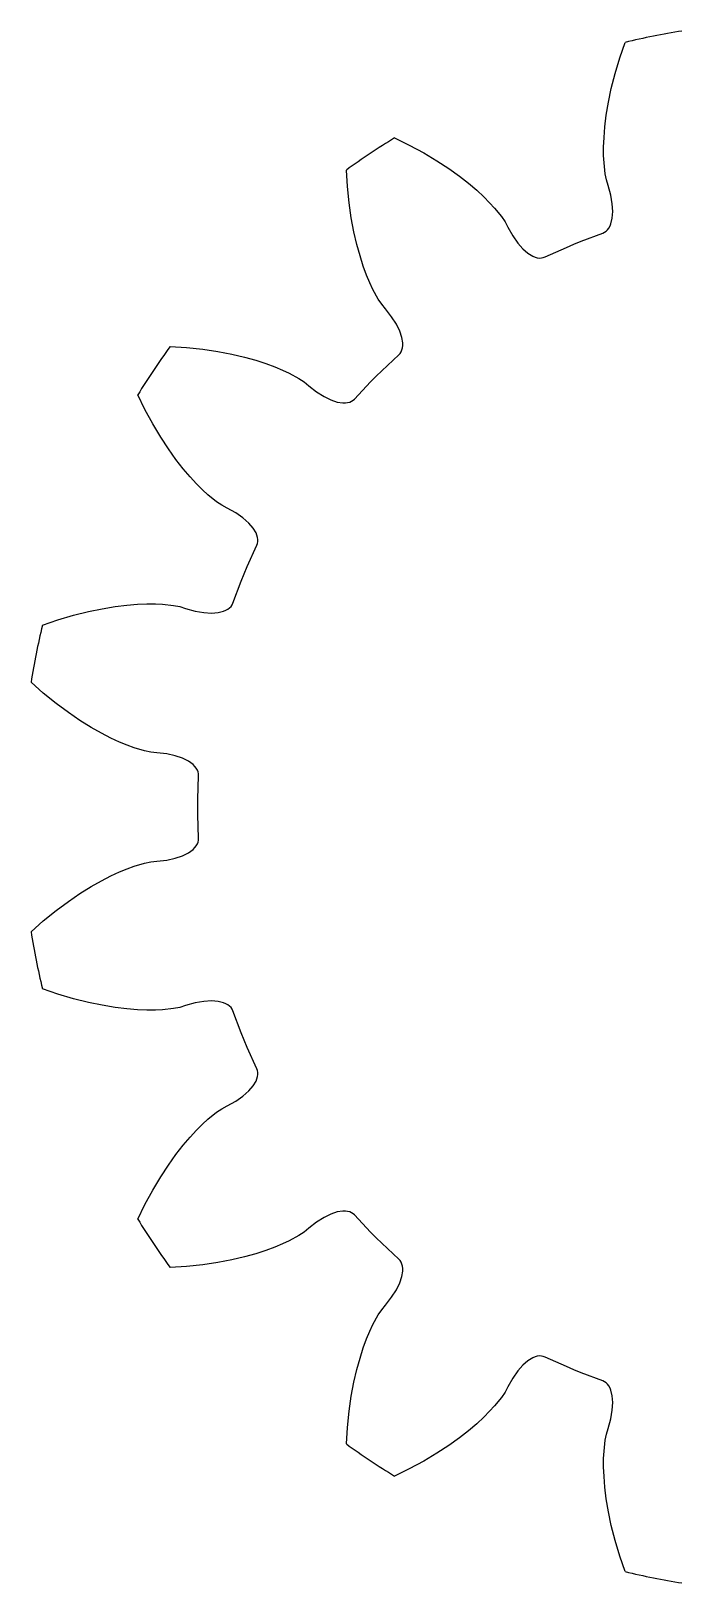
# Model space of a CAD drawing. Extents: x 14.2 to 49.8, y -17.8 to 17.8.
# Drawn here: x 14.23 to 29.14, y -17.77 to 17.77 of the extents above; entities that cross this region are included whole.
import ezdxf

# ---------------------------------------------------------------- set-up
doc = ezdxf.new("R2010")
doc.units = 0

msp = doc.modelspace()

# ---------------------------------------------------------------- linework, layer by layer
at = {"layer": 'layer0'}
for p, q in [((27.717, 17.158), (27.838, 17.512)), ((27.609, 16.796), (27.717, 17.158)), ((27.523, 16.456), (27.609, 16.796)), ((27.458, 16.14), (27.523, 16.456)), ((27.409, 15.846), (27.458, 16.14)), ((27.376, 15.576), (27.409, 15.846)), ((22.56, 15.326), (22.896, 15.161)), ((27.348, 15.115), (27.357, 15.333)), ((27.357, 15.333), (27.376, 15.576)), ((22.896, 15.161), (23.228, 14.981)), ((23.228, 14.981), (23.529, 14.801)), ((27.349, 14.923), (27.348, 15.115)), ((21.477, 14.212), (21.453, 14.587)), ((23.529, 14.801), (23.799, 14.625)), ((23.799, 14.625), (24.042, 14.451)), ((27.357, 14.756), (27.349, 14.923)), ((27.384, 14.505), (27.357, 14.756)), ((24.042, 14.451), (24.255, 14.284)), ((24.255, 14.284), (24.441, 14.126)), ((27.411, 14.362), (27.384, 14.505)), ((27.452, 14.231), (27.411, 14.362)), ((27.512, 14.012), (27.452, 14.231)), ((21.516, 13.837), (21.477, 14.212)), ((24.441, 14.126), (24.601, 13.977)), ((24.601, 13.977), (24.736, 13.841)), ((27.546, 13.814), (27.512, 14.012)), ((21.567, 13.49), (21.516, 13.837)), ((24.736, 13.841), (24.849, 13.718)), ((24.849, 13.718), (25.008, 13.521)), ((25.008, 13.521), (25.09, 13.401)), ((27.557, 13.638), (27.546, 13.814)), ((27.547, 13.487), (27.557, 13.638)), ((21.627, 13.173), (21.567, 13.49)), ((21.695, 12.883), (21.627, 13.173)), ((25.09, 13.401), (25.153, 13.279)), ((25.153, 13.279), (25.265, 13.082)), ((27.331, 13.145), (27.37, 13.163)), ((27.37, 13.163), (27.407, 13.188)), ((27.407, 13.188), (27.44, 13.221)), ((27.44, 13.221), (27.469, 13.26)), ((27.469, 13.26), (27.495, 13.307)), ((27.495, 13.307), (27.517, 13.36)), ((27.517, 13.36), (27.547, 13.487)), ((21.767, 12.621), (21.695, 12.883)), ((25.265, 13.082), (25.381, 12.917)), ((25.381, 12.917), (25.498, 12.785)), ((26.006, 12.597), (26.494, 12.817)), ((26.494, 12.817), (26.662, 12.888)), ((26.662, 12.888), (26.83, 12.957)), ((26.83, 12.957), (27.331, 13.145)), ((21.842, 12.389), (21.767, 12.621)), ((25.498, 12.785), (25.613, 12.685)), ((25.613, 12.685), (25.723, 12.617)), ((25.723, 12.617), (25.776, 12.595)), ((25.776, 12.595), (25.827, 12.58)), ((25.827, 12.58), (25.876, 12.573)), ((25.876, 12.573), (25.922, 12.574)), ((25.922, 12.574), (25.966, 12.582)), ((25.966, 12.582), (26.006, 12.597)), ((21.918, 12.184), (21.842, 12.389)), ((21.992, 12.008), (21.918, 12.184)), ((22.063, 11.856), (21.992, 12.008)), ((22.184, 11.634), (22.063, 11.856)), ((22.264, 11.513), (22.184, 11.634)), ((22.352, 11.407), (22.264, 11.513)), ((22.491, 11.228), (22.352, 11.407)), ((22.599, 11.058), (22.491, 11.228)), ((22.676, 10.9), (22.599, 11.058)), ((22.725, 10.756), (22.676, 10.9)), ((22.745, 10.627), (22.725, 10.756)), ((17.413, 10.547), (17.788, 10.523)), ((17.788, 10.523), (18.163, 10.484)), ((18.163, 10.484), (18.51, 10.433)), ((18.51, 10.433), (18.827, 10.373)), ((18.827, 10.373), (19.117, 10.305)), ((22.266, 9.992), (22.656, 10.358)), ((22.656, 10.358), (22.685, 10.39)), ((22.685, 10.39), (22.709, 10.427)), ((22.709, 10.427), (22.727, 10.469)), ((22.727, 10.469), (22.739, 10.517)), ((22.739, 10.517), (22.745, 10.57)), ((22.745, 10.57), (22.745, 10.627)), ((19.117, 10.305), (19.379, 10.233)), ((19.379, 10.233), (19.611, 10.158)), ((19.611, 10.158), (19.816, 10.082)), ((19.816, 10.082), (19.992, 10.008)), ((19.992, 10.008), (20.144, 9.937)), ((22.136, 9.864), (22.266, 9.992)), ((20.144, 9.937), (20.366, 9.816)), ((20.366, 9.816), (20.487, 9.736)), ((20.487, 9.736), (20.593, 9.648)), ((20.593, 9.648), (20.772, 9.509)), ((21.642, 9.344), (22.008, 9.734)), ((22.008, 9.734), (22.136, 9.864)), ((16.839, 9.104), (16.674, 9.44)), ((20.772, 9.509), (20.942, 9.401)), ((20.942, 9.401), (21.1, 9.324)), ((21.1, 9.324), (21.244, 9.275)), ((21.244, 9.275), (21.373, 9.255)), ((21.373, 9.255), (21.43, 9.255)), ((21.43, 9.255), (21.483, 9.261)), ((21.483, 9.261), (21.531, 9.273)), ((21.531, 9.273), (21.573, 9.291)), ((21.573, 9.291), (21.61, 9.315)), ((21.61, 9.315), (21.642, 9.344)), ((17.019, 8.772), (16.839, 9.104)), ((17.199, 8.471), (17.019, 8.772)), ((17.375, 8.201), (17.199, 8.471)), ((17.549, 7.958), (17.375, 8.201)), ((17.716, 7.745), (17.549, 7.958)), ((17.874, 7.559), (17.716, 7.745)), ((18.023, 7.399), (17.874, 7.559)), ((18.159, 7.264), (18.023, 7.399)), ((18.282, 7.151), (18.159, 7.264)), ((18.479, 6.992), (18.282, 7.151)), ((18.599, 6.91), (18.479, 6.992)), ((18.721, 6.847), (18.599, 6.91)), ((18.918, 6.735), (18.721, 6.847)), ((19.083, 6.619), (18.918, 6.735)), ((19.215, 6.502), (19.083, 6.619)), ((19.315, 6.387), (19.215, 6.502)), ((19.383, 6.277), (19.315, 6.387)), ((19.405, 6.224), (19.383, 6.277)), ((19.42, 6.173), (19.405, 6.224)), ((19.418, 6.034), (19.426, 6.078)), ((19.427, 6.124), (19.42, 6.173)), ((19.426, 6.078), (19.427, 6.124)), ((19.183, 5.506), (19.403, 5.994)), ((19.403, 5.994), (19.418, 6.034)), ((19.043, 5.17), (19.112, 5.338)), ((19.112, 5.338), (19.183, 5.506)), ((18.855, 4.669), (19.043, 5.17)), ((16.154, 4.591), (16.424, 4.624)), ((16.424, 4.624), (16.667, 4.643)), ((16.667, 4.643), (16.885, 4.652)), ((16.885, 4.652), (17.077, 4.651)), ((17.077, 4.651), (17.244, 4.643)), ((17.244, 4.643), (17.495, 4.616)), ((18.812, 4.593), (18.837, 4.63)), ((18.837, 4.63), (18.855, 4.669)), ((14.488, 4.162), (14.842, 4.283)), ((14.842, 4.283), (15.204, 4.391)), ((15.204, 4.391), (15.544, 4.477)), ((15.544, 4.477), (15.86, 4.542)), ((15.86, 4.542), (16.154, 4.591)), ((17.495, 4.616), (17.638, 4.589)), ((17.638, 4.589), (17.769, 4.548)), ((17.769, 4.548), (17.988, 4.488)), ((17.988, 4.488), (18.186, 4.454)), ((18.186, 4.454), (18.362, 4.443)), ((18.362, 4.443), (18.513, 4.453)), ((18.513, 4.453), (18.64, 4.483)), ((18.64, 4.483), (18.693, 4.505)), ((18.693, 4.505), (18.74, 4.531)), ((18.74, 4.531), (18.779, 4.56)), ((18.779, 4.56), (18.812, 4.593)), ((14.509, 2.609), (14.228, 2.857)), ((14.802, 2.371), (14.509, 2.609)), ((15.084, 2.161), (14.802, 2.371)), ((15.35, 1.98), (15.084, 2.161)), ((15.604, 1.822), (15.35, 1.98)), ((15.84, 1.689), (15.604, 1.822)), ((16.057, 1.578), (15.84, 1.689)), ((16.256, 1.487), (16.057, 1.578)), ((16.433, 1.414), (16.256, 1.487)), ((16.59, 1.357), (16.433, 1.414)), ((16.832, 1.286), (16.59, 1.357)), ((16.975, 1.256), (16.832, 1.286)), ((17.112, 1.244), (16.975, 1.256)), ((17.337, 1.216), (17.112, 1.244)), ((17.533, 1.172), (17.337, 1.216)), ((17.7, 1.115), (17.533, 1.172)), ((17.836, 1.047), (17.7, 1.115)), ((17.941, 0.97), (17.836, 1.047)), ((17.982, 0.93), (17.941, 0.97)), ((18.015, 0.888), (17.982, 0.93)), ((18.04, 0.846), (18.015, 0.888)), ((18.058, 0.803), (18.04, 0.846)), ((18.051, 0.182), (18.068, 0.717)), ((18.067, 0.76), (18.058, 0.803)), ((18.068, 0.717), (18.067, 0.76)), ((18.05, 0), (18.051, 0.182)), ((18.051, -0.182), (18.05, 0)), ((18.068, -0.717), (18.051, -0.182)), ((17.7, -1.115), (17.836, -1.047)), ((17.836, -1.047), (17.941, -0.97)), ((17.941, -0.97), (17.982, -0.93)), ((17.982, -0.93), (18.015, -0.888)), ((18.015, -0.888), (18.04, -0.846)), ((18.04, -0.846), (18.058, -0.803)), ((18.058, -0.803), (18.067, -0.76)), ((18.067, -0.76), (18.068, -0.717)), ((16.256, -1.487), (16.433, -1.414)), ((16.433, -1.414), (16.59, -1.357)), ((16.59, -1.357), (16.832, -1.286)), ((16.832, -1.286), (16.975, -1.256)), ((16.975, -1.256), (17.112, -1.244)), ((17.112, -1.244), (17.337, -1.216)), ((17.337, -1.216), (17.533, -1.172)), ((17.533, -1.172), (17.7, -1.115)), ((15.604, -1.822), (15.84, -1.689)), ((15.84, -1.689), (16.057, -1.578)), ((16.057, -1.578), (16.256, -1.487)), ((15.084, -2.161), (15.35, -1.98)), ((15.35, -1.98), (15.604, -1.822)), ((14.509, -2.609), (14.802, -2.371)), ((14.802, -2.371), (15.084, -2.161)), ((14.228, -2.857), (14.509, -2.609)), ((14.842, -4.283), (14.488, -4.162)), ((15.204, -4.391), (14.842, -4.283)), ((15.544, -4.477), (15.204, -4.391)), ((15.86, -4.542), (15.544, -4.477)), ((16.154, -4.591), (15.86, -4.542)), ((16.424, -4.624), (16.154, -4.591)), ((17.495, -4.616), (17.244, -4.643)), ((17.638, -4.589), (17.495, -4.616)), ((17.769, -4.548), (17.638, -4.589)), ((17.988, -4.488), (17.769, -4.548)), ((18.186, -4.454), (17.988, -4.488)), ((18.362, -4.443), (18.186, -4.454)), ((18.513, -4.453), (18.362, -4.443)), ((18.64, -4.483), (18.513, -4.453)), ((18.693, -4.505), (18.64, -4.483)), ((18.74, -4.531), (18.693, -4.505)), ((18.779, -4.56), (18.74, -4.531)), ((18.812, -4.593), (18.779, -4.56)), ((18.837, -4.63), (18.812, -4.593)), ((16.667, -4.643), (16.424, -4.624)), ((16.885, -4.652), (16.667, -4.643)), ((17.077, -4.651), (16.885, -4.652)), ((17.244, -4.643), (17.077, -4.651)), ((18.855, -4.669), (18.837, -4.63)), ((19.043, -5.17), (18.855, -4.669)), ((19.112, -5.338), (19.043, -5.17)), ((19.183, -5.506), (19.112, -5.338)), ((19.403, -5.994), (19.183, -5.506)), ((19.418, -6.034), (19.403, -5.994)), ((19.426, -6.078), (19.418, -6.034)), ((19.215, -6.502), (19.315, -6.387)), ((19.315, -6.387), (19.383, -6.277)), ((19.383, -6.277), (19.405, -6.224)), ((19.405, -6.224), (19.42, -6.173)), ((19.42, -6.173), (19.427, -6.124)), ((19.427, -6.124), (19.426, -6.078)), ((18.721, -6.847), (18.918, -6.735)), ((18.918, -6.735), (19.083, -6.619)), ((19.083, -6.619), (19.215, -6.502)), ((18.282, -7.151), (18.479, -6.992)), ((18.479, -6.992), (18.599, -6.91)), ((18.599, -6.91), (18.721, -6.847)), ((17.874, -7.559), (18.023, -7.399)), ((18.023, -7.399), (18.159, -7.264)), ((18.159, -7.264), (18.282, -7.151)), ((17.549, -7.958), (17.716, -7.745)), ((17.716, -7.745), (17.874, -7.559)), ((17.375, -8.201), (17.549, -7.958)), ((17.019, -8.772), (17.199, -8.471)), ((17.199, -8.471), (17.375, -8.201)), ((16.839, -9.104), (17.019, -8.772)), ((16.674, -9.44), (16.839, -9.104)), ((20.772, -9.509), (20.593, -9.648)), ((20.942, -9.401), (20.772, -9.509)), ((21.1, -9.324), (20.942, -9.401)), ((21.244, -9.275), (21.1, -9.324)), ((21.373, -9.255), (21.244, -9.275)), ((21.43, -9.255), (21.373, -9.255)), ((21.483, -9.261), (21.43, -9.255)), ((21.531, -9.273), (21.483, -9.261)), ((21.573, -9.291), (21.531, -9.273)), ((21.61, -9.315), (21.573, -9.291)), ((21.642, -9.344), (21.61, -9.315)), ((22.008, -9.734), (21.642, -9.344)), ((20.144, -9.937), (19.992, -10.008)), ((20.366, -9.816), (20.144, -9.937)), ((20.487, -9.736), (20.366, -9.816)), ((20.593, -9.648), (20.487, -9.736)), ((22.136, -9.864), (22.008, -9.734)), ((22.266, -9.992), (22.136, -9.864)), ((19.117, -10.305), (18.827, -10.373)), ((19.379, -10.233), (19.117, -10.305)), ((19.611, -10.158), (19.379, -10.233)), ((19.816, -10.082), (19.611, -10.158)), ((19.992, -10.008), (19.816, -10.082)), ((22.656, -10.358), (22.266, -9.992)), ((17.788, -10.523), (17.413, -10.547)), ((18.163, -10.484), (17.788, -10.523)), ((18.51, -10.433), (18.163, -10.484)), ((18.827, -10.373), (18.51, -10.433)), ((22.685, -10.39), (22.656, -10.358)), ((22.709, -10.427), (22.685, -10.39)), ((22.727, -10.469), (22.709, -10.427)), ((22.725, -10.756), (22.745, -10.627)), ((22.739, -10.517), (22.727, -10.469)), ((22.745, -10.57), (22.739, -10.517)), ((22.745, -10.627), (22.745, -10.57)), ((22.599, -11.058), (22.676, -10.9)), ((22.676, -10.9), (22.725, -10.756)), ((22.352, -11.407), (22.491, -11.228)), ((22.491, -11.228), (22.599, -11.058)), ((22.063, -11.856), (22.184, -11.634)), ((22.184, -11.634), (22.264, -11.513)), ((22.264, -11.513), (22.352, -11.407)), ((21.918, -12.184), (21.992, -12.008)), ((21.992, -12.008), (22.063, -11.856)), ((21.767, -12.621), (21.842, -12.389)), ((21.842, -12.389), (21.918, -12.184)), ((21.695, -12.883), (21.767, -12.621)), ((25.498, -12.785), (25.381, -12.917)), ((25.613, -12.685), (25.498, -12.785)), ((25.723, -12.617), (25.613, -12.685)), ((25.776, -12.595), (25.723, -12.617)), ((25.827, -12.58), (25.776, -12.595)), ((25.876, -12.573), (25.827, -12.58)), ((25.922, -12.574), (25.876, -12.573)), ((25.966, -12.582), (25.922, -12.574)), ((26.006, -12.597), (25.966, -12.582)), ((26.494, -12.817), (26.006, -12.597)), ((21.627, -13.173), (21.695, -12.883)), ((25.265, -13.082), (25.153, -13.279)), ((25.381, -12.917), (25.265, -13.082)), ((26.662, -12.888), (26.494, -12.817)), ((26.83, -12.957), (26.662, -12.888)), ((27.331, -13.145), (26.83, -12.957)), ((27.37, -13.163), (27.331, -13.145)), ((21.516, -13.837), (21.567, -13.49)), ((21.567, -13.49), (21.627, -13.173)), ((25.09, -13.401), (25.008, -13.521)), ((25.153, -13.279), (25.09, -13.401)), ((27.407, -13.188), (27.37, -13.163)), ((27.44, -13.221), (27.407, -13.188)), ((27.469, -13.26), (27.44, -13.221)), ((27.495, -13.307), (27.469, -13.26)), ((27.517, -13.36), (27.495, -13.307)), ((27.547, -13.487), (27.517, -13.36)), ((27.557, -13.638), (27.547, -13.487)), ((21.477, -14.212), (21.516, -13.837)), ((24.736, -13.841), (24.601, -13.977)), ((24.849, -13.718), (24.736, -13.841)), ((25.008, -13.521), (24.849, -13.718)), ((27.512, -14.012), (27.546, -13.814)), ((27.546, -13.814), (27.557, -13.638)), ((21.453, -14.587), (21.477, -14.212)), ((24.441, -14.126), (24.255, -14.284)), ((24.601, -13.977), (24.441, -14.126)), ((27.452, -14.231), (27.512, -14.012)), ((24.042, -14.451), (23.799, -14.625)), ((24.255, -14.284), (24.042, -14.451)), ((27.357, -14.756), (27.384, -14.505)), ((27.384, -14.505), (27.411, -14.362)), ((27.411, -14.362), (27.452, -14.231)), ((23.529, -14.801), (23.228, -14.981)), ((23.799, -14.625), (23.529, -14.801)), ((27.348, -15.115), (27.349, -14.923)), ((27.349, -14.923), (27.357, -14.756)), ((22.896, -15.161), (22.56, -15.326)), ((23.228, -14.981), (22.896, -15.161)), ((27.357, -15.333), (27.348, -15.115)), ((27.376, -15.576), (27.357, -15.333)), ((27.409, -15.846), (27.376, -15.576)), ((27.458, -16.14), (27.409, -15.846)), ((27.523, -16.456), (27.458, -16.14)), ((27.609, -16.796), (27.523, -16.456)), ((27.717, -17.158), (27.609, -16.796)), ((27.838, -17.512), (27.717, -17.158))]:
    msp.add_line(p, q, dxfattribs=at)
for start, end in [(99.1319, 103.3681), (121.6319, 125.8681), (144.1319, 148.3681), (166.6319, 170.8681), (189.1319, 193.3681), (211.6319, 215.8681), (234.1319, 238.3681), (256.6319, 260.8681)]:
    msp.add_arc((32, 0), 18, start, end, dxfattribs=at)
at = {"layer": 'layer1'}
for p, q in [((27.717, 17.158), (27.838, 17.512)), ((27.609, 16.796), (27.717, 17.158)), ((27.523, 16.456), (27.609, 16.796)), ((27.458, 16.14), (27.523, 16.456)), ((27.409, 15.846), (27.458, 16.14)), ((27.376, 15.576), (27.409, 15.846)), ((22.56, 15.326), (22.896, 15.161)), ((27.348, 15.115), (27.357, 15.333)), ((27.357, 15.333), (27.376, 15.576)), ((22.896, 15.161), (23.228, 14.981)), ((23.228, 14.981), (23.529, 14.801)), ((27.349, 14.923), (27.348, 15.115)), ((21.477, 14.212), (21.453, 14.587)), ((23.529, 14.801), (23.799, 14.625)), ((23.799, 14.625), (24.042, 14.451)), ((27.357, 14.756), (27.349, 14.923)), ((27.384, 14.505), (27.357, 14.756)), ((24.042, 14.451), (24.255, 14.284)), ((24.255, 14.284), (24.441, 14.126)), ((27.411, 14.362), (27.384, 14.505)), ((27.452, 14.231), (27.411, 14.362)), ((27.512, 14.012), (27.452, 14.231)), ((21.516, 13.837), (21.477, 14.212)), ((24.441, 14.126), (24.601, 13.977)), ((24.601, 13.977), (24.736, 13.841)), ((27.546, 13.814), (27.512, 14.012)), ((21.567, 13.49), (21.516, 13.837)), ((24.736, 13.841), (24.849, 13.718)), ((24.849, 13.718), (25.008, 13.521)), ((25.008, 13.521), (25.09, 13.401)), ((27.557, 13.638), (27.546, 13.814)), ((27.547, 13.487), (27.557, 13.638)), ((21.627, 13.173), (21.567, 13.49)), ((21.695, 12.883), (21.627, 13.173)), ((25.09, 13.401), (25.153, 13.279)), ((25.153, 13.279), (25.265, 13.082)), ((27.331, 13.145), (27.37, 13.163)), ((27.37, 13.163), (27.407, 13.188)), ((27.407, 13.188), (27.44, 13.221)), ((27.44, 13.221), (27.469, 13.26)), ((27.469, 13.26), (27.495, 13.307)), ((27.495, 13.307), (27.517, 13.36)), ((27.517, 13.36), (27.547, 13.487)), ((21.767, 12.621), (21.695, 12.883)), ((25.265, 13.082), (25.381, 12.917)), ((25.381, 12.917), (25.498, 12.785)), ((26.006, 12.597), (26.494, 12.817)), ((26.494, 12.817), (26.662, 12.888)), ((26.662, 12.888), (26.83, 12.957)), ((26.83, 12.957), (27.331, 13.145)), ((21.842, 12.389), (21.767, 12.621)), ((25.498, 12.785), (25.613, 12.685)), ((25.613, 12.685), (25.723, 12.617)), ((25.723, 12.617), (25.776, 12.595)), ((25.776, 12.595), (25.827, 12.58)), ((25.827, 12.58), (25.876, 12.573)), ((25.876, 12.573), (25.922, 12.574)), ((25.922, 12.574), (25.966, 12.582)), ((25.966, 12.582), (26.006, 12.597)), ((21.918, 12.184), (21.842, 12.389)), ((21.992, 12.008), (21.918, 12.184)), ((22.063, 11.856), (21.992, 12.008)), ((22.184, 11.634), (22.063, 11.856)), ((22.264, 11.513), (22.184, 11.634)), ((22.352, 11.407), (22.264, 11.513)), ((22.491, 11.228), (22.352, 11.407)), ((22.599, 11.058), (22.491, 11.228)), ((22.676, 10.9), (22.599, 11.058)), ((22.725, 10.756), (22.676, 10.9)), ((22.745, 10.627), (22.725, 10.756)), ((17.413, 10.547), (17.788, 10.523)), ((17.788, 10.523), (18.163, 10.484)), ((18.163, 10.484), (18.51, 10.433)), ((18.51, 10.433), (18.827, 10.373)), ((18.827, 10.373), (19.117, 10.305)), ((22.266, 9.992), (22.656, 10.358)), ((22.656, 10.358), (22.685, 10.39)), ((22.685, 10.39), (22.709, 10.427)), ((22.709, 10.427), (22.727, 10.469)), ((22.727, 10.469), (22.739, 10.517)), ((22.739, 10.517), (22.745, 10.57)), ((22.745, 10.57), (22.745, 10.627)), ((19.117, 10.305), (19.379, 10.233)), ((19.379, 10.233), (19.611, 10.158)), ((19.611, 10.158), (19.816, 10.082)), ((19.816, 10.082), (19.992, 10.008)), ((19.992, 10.008), (20.144, 9.937)), ((22.136, 9.864), (22.266, 9.992)), ((20.144, 9.937), (20.366, 9.816)), ((20.366, 9.816), (20.487, 9.736)), ((20.487, 9.736), (20.593, 9.648)), ((20.593, 9.648), (20.772, 9.509)), ((21.642, 9.344), (22.008, 9.734)), ((22.008, 9.734), (22.136, 9.864)), ((16.839, 9.104), (16.674, 9.44)), ((20.772, 9.509), (20.942, 9.401)), ((20.942, 9.401), (21.1, 9.324)), ((21.1, 9.324), (21.244, 9.275)), ((21.244, 9.275), (21.373, 9.255)), ((21.373, 9.255), (21.43, 9.255)), ((21.43, 9.255), (21.483, 9.261)), ((21.483, 9.261), (21.531, 9.273)), ((21.531, 9.273), (21.573, 9.291)), ((21.573, 9.291), (21.61, 9.315)), ((21.61, 9.315), (21.642, 9.344)), ((17.019, 8.772), (16.839, 9.104)), ((17.199, 8.471), (17.019, 8.772)), ((17.375, 8.201), (17.199, 8.471)), ((17.549, 7.958), (17.375, 8.201)), ((17.716, 7.745), (17.549, 7.958)), ((17.874, 7.559), (17.716, 7.745)), ((18.023, 7.399), (17.874, 7.559)), ((18.159, 7.264), (18.023, 7.399)), ((18.282, 7.151), (18.159, 7.264)), ((18.479, 6.992), (18.282, 7.151)), ((18.599, 6.91), (18.479, 6.992)), ((18.721, 6.847), (18.599, 6.91)), ((18.918, 6.735), (18.721, 6.847)), ((19.083, 6.619), (18.918, 6.735)), ((19.215, 6.502), (19.083, 6.619)), ((19.315, 6.387), (19.215, 6.502)), ((19.383, 6.277), (19.315, 6.387)), ((19.405, 6.224), (19.383, 6.277)), ((19.42, 6.173), (19.405, 6.224)), ((19.418, 6.034), (19.426, 6.078)), ((19.427, 6.124), (19.42, 6.173)), ((19.426, 6.078), (19.427, 6.124)), ((19.183, 5.506), (19.403, 5.994)), ((19.403, 5.994), (19.418, 6.034)), ((19.043, 5.17), (19.112, 5.338)), ((19.112, 5.338), (19.183, 5.506)), ((18.855, 4.669), (19.043, 5.17)), ((16.154, 4.591), (16.424, 4.624)), ((16.424, 4.624), (16.667, 4.643)), ((16.667, 4.643), (16.885, 4.652)), ((16.885, 4.652), (17.077, 4.651)), ((17.077, 4.651), (17.244, 4.643)), ((17.244, 4.643), (17.495, 4.616)), ((18.812, 4.593), (18.837, 4.63)), ((18.837, 4.63), (18.855, 4.669)), ((14.488, 4.162), (14.842, 4.283)), ((14.842, 4.283), (15.204, 4.391)), ((15.204, 4.391), (15.544, 4.477)), ((15.544, 4.477), (15.86, 4.542)), ((15.86, 4.542), (16.154, 4.591)), ((17.495, 4.616), (17.638, 4.589)), ((17.638, 4.589), (17.769, 4.548)), ((17.769, 4.548), (17.988, 4.488)), ((17.988, 4.488), (18.186, 4.454)), ((18.186, 4.454), (18.362, 4.443)), ((18.362, 4.443), (18.513, 4.453)), ((18.513, 4.453), (18.64, 4.483)), ((18.64, 4.483), (18.693, 4.505)), ((18.693, 4.505), (18.74, 4.531)), ((18.74, 4.531), (18.779, 4.56)), ((18.779, 4.56), (18.812, 4.593)), ((14.509, 2.609), (14.228, 2.857)), ((14.802, 2.371), (14.509, 2.609)), ((15.084, 2.161), (14.802, 2.371)), ((15.35, 1.98), (15.084, 2.161)), ((15.604, 1.822), (15.35, 1.98)), ((15.84, 1.689), (15.604, 1.822)), ((16.057, 1.578), (15.84, 1.689)), ((16.256, 1.487), (16.057, 1.578)), ((16.433, 1.414), (16.256, 1.487)), ((16.59, 1.357), (16.433, 1.414)), ((16.832, 1.286), (16.59, 1.357)), ((16.975, 1.256), (16.832, 1.286)), ((17.112, 1.244), (16.975, 1.256)), ((17.337, 1.216), (17.112, 1.244)), ((17.533, 1.172), (17.337, 1.216)), ((17.7, 1.115), (17.533, 1.172)), ((17.836, 1.047), (17.7, 1.115)), ((17.941, 0.97), (17.836, 1.047)), ((17.982, 0.93), (17.941, 0.97)), ((18.015, 0.888), (17.982, 0.93)), ((18.04, 0.846), (18.015, 0.888)), ((18.058, 0.803), (18.04, 0.846)), ((18.051, 0.182), (18.068, 0.717)), ((18.067, 0.76), (18.058, 0.803)), ((18.068, 0.717), (18.067, 0.76)), ((18.05, 0), (18.051, 0.182)), ((18.051, -0.182), (18.05, 0)), ((18.068, -0.717), (18.051, -0.182)), ((17.7, -1.115), (17.836, -1.047)), ((17.836, -1.047), (17.941, -0.97)), ((17.941, -0.97), (17.982, -0.93)), ((17.982, -0.93), (18.015, -0.888)), ((18.015, -0.888), (18.04, -0.846)), ((18.04, -0.846), (18.058, -0.803)), ((18.058, -0.803), (18.067, -0.76)), ((18.067, -0.76), (18.068, -0.717)), ((16.256, -1.487), (16.433, -1.414)), ((16.433, -1.414), (16.59, -1.357)), ((16.59, -1.357), (16.832, -1.286)), ((16.832, -1.286), (16.975, -1.256)), ((16.975, -1.256), (17.112, -1.244)), ((17.112, -1.244), (17.337, -1.216)), ((17.337, -1.216), (17.533, -1.172)), ((17.533, -1.172), (17.7, -1.115)), ((15.604, -1.822), (15.84, -1.689)), ((15.84, -1.689), (16.057, -1.578)), ((16.057, -1.578), (16.256, -1.487)), ((15.084, -2.161), (15.35, -1.98)), ((15.35, -1.98), (15.604, -1.822)), ((14.509, -2.609), (14.802, -2.371)), ((14.802, -2.371), (15.084, -2.161)), ((14.228, -2.857), (14.509, -2.609)), ((14.842, -4.283), (14.488, -4.162)), ((15.204, -4.391), (14.842, -4.283)), ((15.544, -4.477), (15.204, -4.391)), ((15.86, -4.542), (15.544, -4.477)), ((16.154, -4.591), (15.86, -4.542)), ((16.424, -4.624), (16.154, -4.591)), ((17.495, -4.616), (17.244, -4.643)), ((17.638, -4.589), (17.495, -4.616)), ((17.769, -4.548), (17.638, -4.589)), ((17.988, -4.488), (17.769, -4.548)), ((18.186, -4.454), (17.988, -4.488)), ((18.362, -4.443), (18.186, -4.454)), ((18.513, -4.453), (18.362, -4.443)), ((18.64, -4.483), (18.513, -4.453)), ((18.693, -4.505), (18.64, -4.483)), ((18.74, -4.531), (18.693, -4.505)), ((18.779, -4.56), (18.74, -4.531)), ((18.812, -4.593), (18.779, -4.56)), ((18.837, -4.63), (18.812, -4.593)), ((16.667, -4.643), (16.424, -4.624)), ((16.885, -4.652), (16.667, -4.643)), ((17.077, -4.651), (16.885, -4.652)), ((17.244, -4.643), (17.077, -4.651)), ((18.855, -4.669), (18.837, -4.63)), ((19.043, -5.17), (18.855, -4.669)), ((19.112, -5.338), (19.043, -5.17)), ((19.183, -5.506), (19.112, -5.338)), ((19.403, -5.994), (19.183, -5.506)), ((19.418, -6.034), (19.403, -5.994)), ((19.426, -6.078), (19.418, -6.034)), ((19.215, -6.502), (19.315, -6.387)), ((19.315, -6.387), (19.383, -6.277)), ((19.383, -6.277), (19.405, -6.224)), ((19.405, -6.224), (19.42, -6.173)), ((19.42, -6.173), (19.427, -6.124)), ((19.427, -6.124), (19.426, -6.078)), ((18.721, -6.847), (18.918, -6.735)), ((18.918, -6.735), (19.083, -6.619)), ((19.083, -6.619), (19.215, -6.502)), ((18.282, -7.151), (18.479, -6.992)), ((18.479, -6.992), (18.599, -6.91)), ((18.599, -6.91), (18.721, -6.847)), ((17.874, -7.559), (18.023, -7.399)), ((18.023, -7.399), (18.159, -7.264)), ((18.159, -7.264), (18.282, -7.151)), ((17.549, -7.958), (17.716, -7.745)), ((17.716, -7.745), (17.874, -7.559)), ((17.375, -8.201), (17.549, -7.958)), ((17.019, -8.772), (17.199, -8.471)), ((17.199, -8.471), (17.375, -8.201)), ((16.839, -9.104), (17.019, -8.772)), ((16.674, -9.44), (16.839, -9.104)), ((20.772, -9.509), (20.593, -9.648)), ((20.942, -9.401), (20.772, -9.509)), ((21.1, -9.324), (20.942, -9.401)), ((21.244, -9.275), (21.1, -9.324)), ((21.373, -9.255), (21.244, -9.275)), ((21.43, -9.255), (21.373, -9.255)), ((21.483, -9.261), (21.43, -9.255)), ((21.531, -9.273), (21.483, -9.261)), ((21.573, -9.291), (21.531, -9.273)), ((21.61, -9.315), (21.573, -9.291)), ((21.642, -9.344), (21.61, -9.315)), ((22.008, -9.734), (21.642, -9.344)), ((20.144, -9.937), (19.992, -10.008)), ((20.366, -9.816), (20.144, -9.937)), ((20.487, -9.736), (20.366, -9.816)), ((20.593, -9.648), (20.487, -9.736)), ((22.136, -9.864), (22.008, -9.734)), ((22.266, -9.992), (22.136, -9.864)), ((19.117, -10.305), (18.827, -10.373)), ((19.379, -10.233), (19.117, -10.305)), ((19.611, -10.158), (19.379, -10.233)), ((19.816, -10.082), (19.611, -10.158)), ((19.992, -10.008), (19.816, -10.082)), ((22.656, -10.358), (22.266, -9.992)), ((17.788, -10.523), (17.413, -10.547)), ((18.163, -10.484), (17.788, -10.523)), ((18.51, -10.433), (18.163, -10.484)), ((18.827, -10.373), (18.51, -10.433)), ((22.685, -10.39), (22.656, -10.358)), ((22.709, -10.427), (22.685, -10.39)), ((22.727, -10.469), (22.709, -10.427)), ((22.725, -10.756), (22.745, -10.627)), ((22.739, -10.517), (22.727, -10.469)), ((22.745, -10.57), (22.739, -10.517)), ((22.745, -10.627), (22.745, -10.57)), ((22.599, -11.058), (22.676, -10.9)), ((22.676, -10.9), (22.725, -10.756)), ((22.352, -11.407), (22.491, -11.228)), ((22.491, -11.228), (22.599, -11.058)), ((22.063, -11.856), (22.184, -11.634)), ((22.184, -11.634), (22.264, -11.513)), ((22.264, -11.513), (22.352, -11.407)), ((21.918, -12.184), (21.992, -12.008)), ((21.992, -12.008), (22.063, -11.856)), ((21.767, -12.621), (21.842, -12.389)), ((21.842, -12.389), (21.918, -12.184)), ((21.695, -12.883), (21.767, -12.621)), ((25.498, -12.785), (25.381, -12.917)), ((25.613, -12.685), (25.498, -12.785)), ((25.723, -12.617), (25.613, -12.685)), ((25.776, -12.595), (25.723, -12.617)), ((25.827, -12.58), (25.776, -12.595)), ((25.876, -12.573), (25.827, -12.58)), ((25.922, -12.574), (25.876, -12.573)), ((25.966, -12.582), (25.922, -12.574)), ((26.006, -12.597), (25.966, -12.582)), ((26.494, -12.817), (26.006, -12.597)), ((21.627, -13.173), (21.695, -12.883)), ((25.265, -13.082), (25.153, -13.279)), ((25.381, -12.917), (25.265, -13.082)), ((26.662, -12.888), (26.494, -12.817)), ((26.83, -12.957), (26.662, -12.888)), ((27.331, -13.145), (26.83, -12.957)), ((27.37, -13.163), (27.331, -13.145)), ((21.516, -13.837), (21.567, -13.49)), ((21.567, -13.49), (21.627, -13.173)), ((25.09, -13.401), (25.008, -13.521)), ((25.153, -13.279), (25.09, -13.401)), ((27.407, -13.188), (27.37, -13.163)), ((27.44, -13.221), (27.407, -13.188)), ((27.469, -13.26), (27.44, -13.221)), ((27.495, -13.307), (27.469, -13.26)), ((27.517, -13.36), (27.495, -13.307)), ((27.547, -13.487), (27.517, -13.36)), ((27.557, -13.638), (27.547, -13.487)), ((21.477, -14.212), (21.516, -13.837)), ((24.736, -13.841), (24.601, -13.977)), ((24.849, -13.718), (24.736, -13.841)), ((25.008, -13.521), (24.849, -13.718)), ((27.512, -14.012), (27.546, -13.814)), ((27.546, -13.814), (27.557, -13.638)), ((21.453, -14.587), (21.477, -14.212)), ((24.441, -14.126), (24.255, -14.284)), ((24.601, -13.977), (24.441, -14.126)), ((27.452, -14.231), (27.512, -14.012)), ((24.042, -14.451), (23.799, -14.625)), ((24.255, -14.284), (24.042, -14.451)), ((27.357, -14.756), (27.384, -14.505)), ((27.384, -14.505), (27.411, -14.362)), ((27.411, -14.362), (27.452, -14.231)), ((23.529, -14.801), (23.228, -14.981)), ((23.799, -14.625), (23.529, -14.801)), ((27.348, -15.115), (27.349, -14.923)), ((27.349, -14.923), (27.357, -14.756)), ((22.896, -15.161), (22.56, -15.326)), ((23.228, -14.981), (22.896, -15.161)), ((27.357, -15.333), (27.348, -15.115)), ((27.376, -15.576), (27.357, -15.333)), ((27.409, -15.846), (27.376, -15.576)), ((27.458, -16.14), (27.409, -15.846)), ((27.523, -16.456), (27.458, -16.14)), ((27.609, -16.796), (27.523, -16.456)), ((27.717, -17.158), (27.609, -16.796)), ((27.838, -17.512), (27.717, -17.158))]:
    msp.add_line(p, q, dxfattribs=at)
for start, end in [(99.1319, 103.3681), (121.6319, 125.8681), (144.1319, 148.3681), (166.6319, 170.8681), (189.1319, 193.3681), (211.6319, 215.8681), (234.1319, 238.3681), (256.6319, 260.8681)]:
    msp.add_arc((32, 0), 18, start, end, dxfattribs=at)

doc.saveas('drawing.dxf')
